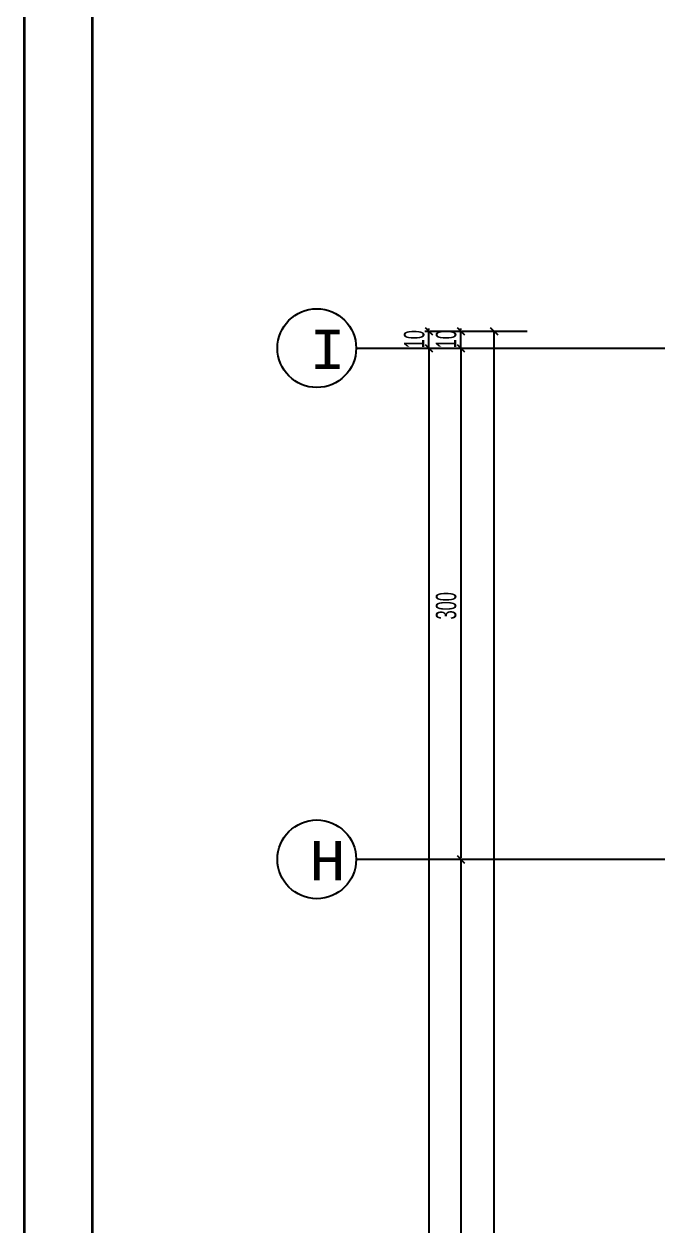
# Model space of a CAD drawing. Header units: inches. Extents: x -7543 to -822, y 102837 to 190349.
# Drawn here: x -836.7806 to -836.7434, y 102836.9675 to 102837.038 of the extents above; entities that cross this region are included whole.
import ezdxf

# ---------------------------------------------------------------- set-up
doc = ezdxf.new("R2010")
doc.units = ezdxf.units.IN
doc.header["$MEASUREMENT"] = 0
doc.linetypes.add('DASHDOTX2', pattern=[2, 1, -0.5, 0, -0.5])
doc.layers.add('AKS', color=1, linetype='Continuous', lineweight=25)
doc.layers.add('ICOL', color=55, linetype='Continuous', lineweight=25)
doc.layers.add('DUVAR', color=7, linetype='Continuous', lineweight=35, true_color=0xfc4642)
doc.styles.add('ISIM', font='monos.ttf', dxfattribs={"width": 1.1, "height": 200})
doc.styles.add('OLCU', font='tromand.shx', dxfattribs={"width": 0.6, "height": 12})

msp = doc.modelspace()

# ---------------------------------------------------------------- linework, layer by layer
at = {"layer": 'AKS', "linetype": 'DASHDOTX2', "ltscale": 10}
for p, q in [((-836.761078, 102837.018994), (-836.544072, 102837.018994)), ((-836.761078, 102836.988993), (-836.544572, 102836.988993))]:
    msp.add_line(p, q, dxfattribs=at)
at = {"layer": 'AKS', "color": 0}
for centre in [(-836.763388, 102837.018994), (-836.763388, 102836.988993)]:
    msp.add_circle(centre, 0.00231, dxfattribs=at)
at = {"layer": 'DUVAR'}
for p, q in [((-836.780562, 102837.435463), (-836.780562, 102836.669085)), ((-836.776562, 102837.435463), (-836.776562, 102836.669085))]:
    msp.add_line(p, q, dxfattribs=at)
at = {"layer": 'ICOL'}
for p, q in [((-836.757048, 102837.019994), (-836.754864, 102837.019994)), ((-836.757034, 102837.020215), (-836.756593, 102837.019774)), ((-836.756814, 102837.020072), (-836.756814, 102837.02015)), ((-836.756814, 102837.018994), (-836.756814, 102837.019994)), ((-836.755176, 102837.019994), (-836.752992, 102837.019994)), ((-836.755162, 102837.020215), (-836.754721, 102837.019774)), ((-836.754942, 102837.020072), (-836.754942, 102837.02015)), ((-836.754942, 102837.018994), (-836.754942, 102837.019994)), ((-836.75323, 102837.019994), (-836.751046, 102837.019994)), ((-836.753216, 102837.020215), (-836.752775, 102837.019774)), ((-836.752996, 102837.019916), (-836.752996, 102836.815071)), ((-836.757048, 102837.018994), (-836.754864, 102837.018994)), ((-836.757048, 102837.018994), (-836.754864, 102837.018994)), ((-836.757034, 102837.019214), (-836.756593, 102837.018773)), ((-836.757034, 102837.019214), (-836.756593, 102837.018773)), ((-836.756814, 102837.018916), (-836.756814, 102837.018838)), ((-836.756814, 102837.018916), (-836.756814, 102836.816071)), ((-836.755176, 102837.018994), (-836.752992, 102837.018994)), ((-836.755176, 102837.018994), (-836.752992, 102837.018994)), ((-836.755162, 102837.019214), (-836.754721, 102837.018773)), ((-836.755162, 102837.019214), (-836.754721, 102837.018773)), ((-836.754942, 102837.018916), (-836.754942, 102837.018838)), ((-836.754942, 102837.018916), (-836.754942, 102836.989071)), ((-836.755176, 102836.988993), (-836.752992, 102836.988993)), ((-836.755176, 102836.988993), (-836.752992, 102836.988993)), ((-836.755162, 102836.989214), (-836.754721, 102836.988772)), ((-836.755162, 102836.989214), (-836.754721, 102836.988772)), ((-836.754942, 102836.988915), (-836.754942, 102836.916571))]:
    msp.add_line(p, q, dxfattribs=at)

# ---------------------------------------------------------------- texts
at = {"layer": 'AKS', "style": 'ISIM', "width": 1.1}
for s, p in [('I', (-836.763832, 102837.017768)), ('H', (-836.763832, 102836.987767))]:
    msp.add_text(s, height=0.00231, dxfattribs=at).set_placement(p)
at = {"layer": 'ICOL', "style": 'OLCU', "width": 0.6}
for s, p in [('10', (-836.757078, 102837.01898)), ('10', (-836.755206, 102837.01898)), ('300', (-836.755206, 102837.003068))]:
    msp.add_text(s, height=0.0012, rotation=90, dxfattribs=at).set_placement(p)

doc.saveas('drawing.dxf')
